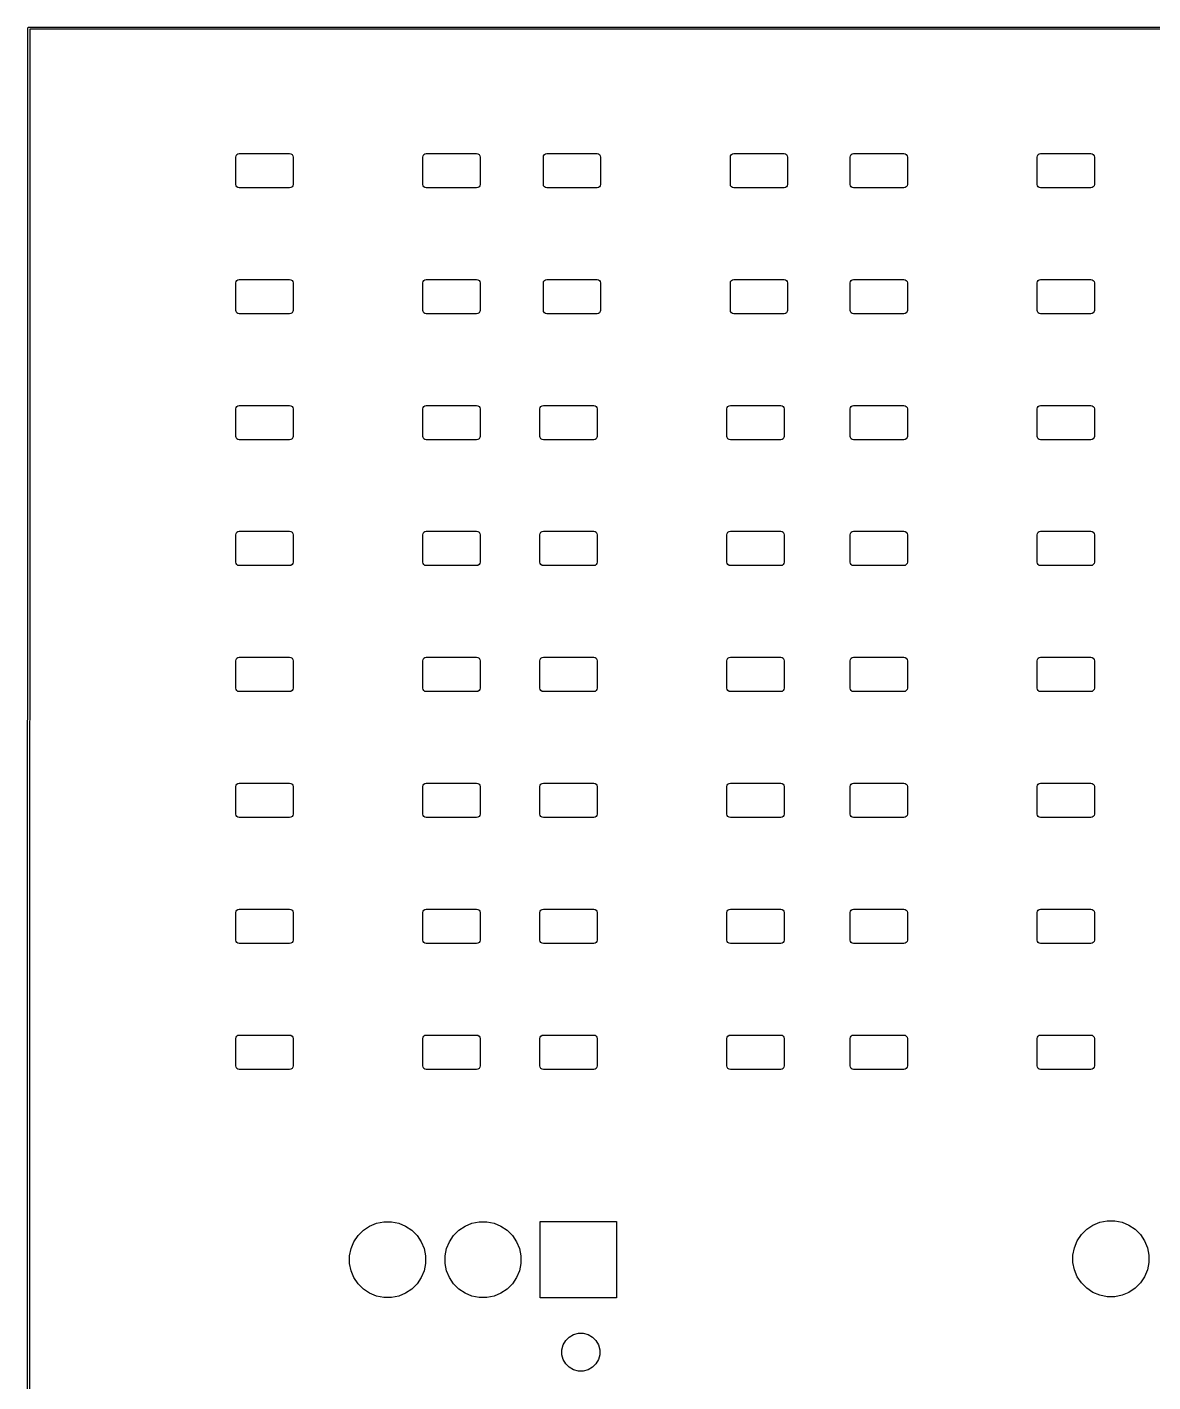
# Model space of a CAD drawing. Header units: millimetres. Extents: x 68 to 175, y -162 to -92.
# Drawn here: x 68.16 to 97.66, y -127.04 to -91.52 of the extents above; entities that cross this region are included whole.
import ezdxf

# ---------------------------------------------------------------- set-up
doc = ezdxf.new("R2010")
doc.units = ezdxf.units.MM
doc.layers.add('Edge.Cuts', color=254, linetype='CONTINUOUS', true_color=0xd0d2cd)

msp = doc.modelspace()

# ---------------------------------------------------------------- linework, layer by layer
at = {"layer": 'Edge.Cuts', "linetype": 'CONTINUOUS'}
for p, q in [((68.1564, -162.463994), (68.1742, -91.543594)), ((68.1742, -91.543594), (68.176103, -91.534037)), ((68.176103, -91.534033), (68.176105, -91.534027)), ((68.176103, -91.534034), (68.176103, -91.534033)), ((68.176103, -91.534037), (68.176103, -91.534034)), ((68.176105, -91.534027), (68.182871, -91.527264)), ((68.182871, -91.527264), (68.189632, -91.520503)), ((68.189632, -91.520503), (68.189638, -91.520501)), ((68.189638, -91.520501), (68.189639, -91.520501)), ((68.189639, -91.520501), (68.189642, -91.520501)), ((68.189642, -91.520501), (68.199199, -91.5186)), ((68.199199, -91.5186), (174.599999, -91.515)), ((68.224193, -91.568599), (68.206406, -162.439)), ((174.575, -91.565), (68.224193, -91.568599)), ((73.65136, -94.85836), (73.680558, -94.838851)), ((73.680558, -94.838851), (73.715, -94.832)), ((73.715, -94.832), (75.035, -94.832)), ((75.035, -94.832), (75.069442, -94.838851)), ((75.069442, -94.838851), (75.09864, -94.85836)), ((78.55136, -94.85836), (78.580558, -94.838851)), ((78.580558, -94.838851), (78.615, -94.832)), ((78.615, -94.832), (79.935, -94.832)), ((79.935, -94.832), (79.969442, -94.838851)), ((79.969442, -94.838851), (79.99864, -94.85836)), ((81.70936, -94.85836), (81.738558, -94.838851)), ((81.738558, -94.838851), (81.773, -94.832)), ((81.773, -94.832), (83.093, -94.832)), ((83.093, -94.832), (83.127442, -94.838851)), ((83.127442, -94.838851), (83.15664, -94.85836)), ((86.60936, -94.85836), (86.638558, -94.838851)), ((86.638558, -94.838851), (86.673, -94.832)), ((86.673, -94.832), (87.993, -94.832)), ((87.993, -94.832), (88.027442, -94.838851)), ((88.027442, -94.838851), (88.05664, -94.85836)), ((89.74736, -94.85836), (89.776558, -94.838851)), ((89.776558, -94.838851), (89.811, -94.832)), ((89.811, -94.832), (91.131, -94.832)), ((91.131, -94.832), (91.165442, -94.838851)), ((91.165442, -94.838851), (91.19464, -94.85836)), ((94.64736, -94.85836), (94.676558, -94.838851)), ((94.676558, -94.838851), (94.711, -94.832)), ((94.711, -94.832), (96.031, -94.832)), ((96.031, -94.832), (96.065442, -94.838851)), ((96.065442, -94.838851), (96.09464, -94.85836)), ((73.625, -94.922), (73.631851, -94.887558)), ((73.625, -95.642), (73.625, -94.922)), ((73.631851, -94.887558), (73.65136, -94.85836)), ((75.09864, -94.85836), (75.118149, -94.887558)), ((75.118149, -94.887558), (75.125, -94.922)), ((75.125, -94.922), (75.125, -95.642)), ((78.525, -94.922), (78.531851, -94.887558)), ((78.525, -95.642), (78.525, -94.922)), ((78.531851, -94.887558), (78.55136, -94.85836)), ((79.99864, -94.85836), (80.018149, -94.887558)), ((80.018149, -94.887558), (80.025, -94.922)), ((80.025, -94.922), (80.025, -95.642)), ((81.683, -94.922), (81.689851, -94.887558)), ((81.683, -95.642), (81.683, -94.922)), ((81.689851, -94.887558), (81.70936, -94.85836)), ((83.15664, -94.85836), (83.176149, -94.887558)), ((83.176149, -94.887558), (83.183, -94.922)), ((83.183, -94.922), (83.183, -95.642)), ((86.583, -94.922), (86.589851, -94.887558)), ((86.583, -95.642), (86.583, -94.922)), ((86.589851, -94.887558), (86.60936, -94.85836)), ((88.05664, -94.85836), (88.076149, -94.887558)), ((88.076149, -94.887558), (88.083, -94.922)), ((88.083, -94.922), (88.083, -95.642)), ((89.721, -94.922), (89.727851, -94.887558)), ((89.721, -95.642), (89.721, -94.922)), ((89.727851, -94.887558), (89.74736, -94.85836)), ((91.19464, -94.85836), (91.214149, -94.887558)), ((91.214149, -94.887558), (91.221, -94.922)), ((91.221, -94.922), (91.221, -95.642)), ((94.621, -94.922), (94.627851, -94.887558)), ((94.621, -95.642), (94.621, -94.922)), ((94.627851, -94.887558), (94.64736, -94.85836)), ((96.09464, -94.85836), (96.114149, -94.887558)), ((96.114149, -94.887558), (96.121, -94.922)), ((96.121, -94.922), (96.121, -95.642)), ((73.631851, -95.676442), (73.625, -95.642)), ((73.65136, -95.70564), (73.631851, -95.676442)), ((73.680558, -95.725149), (73.65136, -95.70564)), ((73.715, -95.732), (73.680558, -95.725149)), ((75.035, -95.732), (73.715, -95.732)), ((75.069442, -95.725149), (75.035, -95.732)), ((75.09864, -95.70564), (75.069442, -95.725149)), ((75.118149, -95.676442), (75.09864, -95.70564)), ((75.125, -95.642), (75.118149, -95.676442)), ((78.531851, -95.676442), (78.525, -95.642)), ((78.55136, -95.70564), (78.531851, -95.676442)), ((78.580558, -95.725149), (78.55136, -95.70564)), ((78.615, -95.732), (78.580558, -95.725149)), ((79.935, -95.732), (78.615, -95.732)), ((79.969442, -95.725149), (79.935, -95.732)), ((79.99864, -95.70564), (79.969442, -95.725149)), ((80.018149, -95.676442), (79.99864, -95.70564)), ((80.025, -95.642), (80.018149, -95.676442)), ((81.689851, -95.676442), (81.683, -95.642)), ((81.70936, -95.70564), (81.689851, -95.676442)), ((81.738558, -95.725149), (81.70936, -95.70564)), ((81.773, -95.732), (81.738558, -95.725149)), ((83.093, -95.732), (81.773, -95.732)), ((83.127442, -95.725149), (83.093, -95.732)), ((83.15664, -95.70564), (83.127442, -95.725149)), ((83.176149, -95.676442), (83.15664, -95.70564)), ((83.183, -95.642), (83.176149, -95.676442)), ((86.589851, -95.676442), (86.583, -95.642)), ((86.60936, -95.70564), (86.589851, -95.676442)), ((86.638558, -95.725149), (86.60936, -95.70564)), ((86.673, -95.732), (86.638558, -95.725149)), ((87.993, -95.732), (86.673, -95.732)), ((88.027442, -95.725149), (87.993, -95.732)), ((88.05664, -95.70564), (88.027442, -95.725149)), ((88.076149, -95.676442), (88.05664, -95.70564)), ((88.083, -95.642), (88.076149, -95.676442)), ((89.727851, -95.676442), (89.721, -95.642)), ((89.74736, -95.70564), (89.727851, -95.676442)), ((89.776558, -95.725149), (89.74736, -95.70564)), ((89.811, -95.732), (89.776558, -95.725149)), ((91.131, -95.732), (89.811, -95.732)), ((91.165442, -95.725149), (91.131, -95.732)), ((91.19464, -95.70564), (91.165442, -95.725149)), ((91.214149, -95.676442), (91.19464, -95.70564)), ((91.221, -95.642), (91.214149, -95.676442)), ((94.627851, -95.676442), (94.621, -95.642)), ((94.64736, -95.70564), (94.627851, -95.676442)), ((94.676558, -95.725149), (94.64736, -95.70564)), ((94.711, -95.732), (94.676558, -95.725149)), ((96.031, -95.732), (94.711, -95.732)), ((96.065442, -95.725149), (96.031, -95.732)), ((96.09464, -95.70564), (96.065442, -95.725149)), ((96.114149, -95.676442), (96.09464, -95.70564)), ((96.121, -95.642), (96.114149, -95.676442)), ((73.625, -98.222), (73.631851, -98.187558)), ((73.625, -98.942), (73.625, -98.222)), ((73.631851, -98.187558), (73.65136, -98.15836)), ((73.65136, -98.15836), (73.680558, -98.138851)), ((73.680558, -98.138851), (73.715, -98.132)), ((73.715, -98.132), (75.035, -98.132)), ((75.035, -98.132), (75.069442, -98.138851)), ((75.069442, -98.138851), (75.09864, -98.15836)), ((75.09864, -98.15836), (75.118149, -98.187558)), ((75.118149, -98.187558), (75.125, -98.222)), ((75.125, -98.222), (75.125, -98.942)), ((78.525, -98.222), (78.531851, -98.187558)), ((78.525, -98.942), (78.525, -98.222)), ((78.531851, -98.187558), (78.55136, -98.15836)), ((78.55136, -98.15836), (78.580558, -98.138851)), ((78.580558, -98.138851), (78.615, -98.132)), ((78.615, -98.132), (79.935, -98.132)), ((79.935, -98.132), (79.969442, -98.138851)), ((79.969442, -98.138851), (79.99864, -98.15836)), ((79.99864, -98.15836), (80.018149, -98.187558)), ((80.018149, -98.187558), (80.025, -98.222)), ((80.025, -98.222), (80.025, -98.942)), ((81.683, -98.222), (81.689851, -98.187558)), ((81.683, -98.942), (81.683, -98.222)), ((81.689851, -98.187558), (81.70936, -98.15836)), ((81.70936, -98.15836), (81.738558, -98.138851)), ((81.738558, -98.138851), (81.773, -98.132)), ((81.773, -98.132), (83.093, -98.132)), ((83.093, -98.132), (83.127442, -98.138851)), ((83.127442, -98.138851), (83.15664, -98.15836)), ((83.15664, -98.15836), (83.176149, -98.187558)), ((83.176149, -98.187558), (83.183, -98.222)), ((83.183, -98.222), (83.183, -98.942)), ((86.583, -98.222), (86.589851, -98.187558)), ((86.583, -98.942), (86.583, -98.222)), ((86.589851, -98.187558), (86.60936, -98.15836)), ((86.60936, -98.15836), (86.638558, -98.138851)), ((86.638558, -98.138851), (86.673, -98.132)), ((86.673, -98.132), (87.993, -98.132)), ((87.993, -98.132), (88.027442, -98.138851)), ((88.027442, -98.138851), (88.05664, -98.15836)), ((88.05664, -98.15836), (88.076149, -98.187558)), ((88.076149, -98.187558), (88.083, -98.222)), ((88.083, -98.222), (88.083, -98.942)), ((89.721, -98.222), (89.727851, -98.187558)), ((89.721, -98.942), (89.721, -98.222)), ((89.727851, -98.187558), (89.74736, -98.15836)), ((89.74736, -98.15836), (89.776558, -98.138851)), ((89.776558, -98.138851), (89.811, -98.132)), ((89.811, -98.132), (91.131, -98.132)), ((91.131, -98.132), (91.165442, -98.138851)), ((91.165442, -98.138851), (91.19464, -98.15836)), ((91.19464, -98.15836), (91.214149, -98.187558)), ((91.214149, -98.187558), (91.221, -98.222)), ((91.221, -98.222), (91.221, -98.942)), ((94.621, -98.222), (94.627851, -98.187558)), ((94.621, -98.942), (94.621, -98.222)), ((94.627851, -98.187558), (94.64736, -98.15836)), ((94.64736, -98.15836), (94.676558, -98.138851)), ((94.676558, -98.138851), (94.711, -98.132)), ((94.711, -98.132), (96.031, -98.132)), ((96.031, -98.132), (96.065442, -98.138851)), ((96.065442, -98.138851), (96.09464, -98.15836)), ((96.09464, -98.15836), (96.114149, -98.187558)), ((96.114149, -98.187558), (96.121, -98.222)), ((96.121, -98.222), (96.121, -98.942)), ((73.631851, -98.976442), (73.625, -98.942)), ((73.65136, -99.00564), (73.631851, -98.976442)), ((73.680558, -99.025149), (73.65136, -99.00564)), ((73.715, -99.032), (73.680558, -99.025149)), ((75.035, -99.032), (73.715, -99.032)), ((75.069442, -99.025149), (75.035, -99.032)), ((75.09864, -99.00564), (75.069442, -99.025149)), ((75.118149, -98.976442), (75.09864, -99.00564)), ((75.125, -98.942), (75.118149, -98.976442)), ((78.531851, -98.976442), (78.525, -98.942)), ((78.55136, -99.00564), (78.531851, -98.976442)), ((78.580558, -99.025149), (78.55136, -99.00564)), ((78.615, -99.032), (78.580558, -99.025149)), ((79.935, -99.032), (78.615, -99.032)), ((79.969442, -99.025149), (79.935, -99.032)), ((79.99864, -99.00564), (79.969442, -99.025149)), ((80.018149, -98.976442), (79.99864, -99.00564)), ((80.025, -98.942), (80.018149, -98.976442)), ((81.689851, -98.976442), (81.683, -98.942)), ((81.70936, -99.00564), (81.689851, -98.976442)), ((81.738558, -99.025149), (81.70936, -99.00564)), ((81.773, -99.032), (81.738558, -99.025149)), ((83.093, -99.032), (81.773, -99.032)), ((83.127442, -99.025149), (83.093, -99.032)), ((83.15664, -99.00564), (83.127442, -99.025149)), ((83.176149, -98.976442), (83.15664, -99.00564)), ((83.183, -98.942), (83.176149, -98.976442)), ((86.589851, -98.976442), (86.583, -98.942)), ((86.60936, -99.00564), (86.589851, -98.976442)), ((86.638558, -99.025149), (86.60936, -99.00564)), ((86.673, -99.032), (86.638558, -99.025149)), ((87.993, -99.032), (86.673, -99.032)), ((88.027442, -99.025149), (87.993, -99.032)), ((88.05664, -99.00564), (88.027442, -99.025149)), ((88.076149, -98.976442), (88.05664, -99.00564)), ((88.083, -98.942), (88.076149, -98.976442)), ((89.727851, -98.976442), (89.721, -98.942)), ((89.74736, -99.00564), (89.727851, -98.976442)), ((89.776558, -99.025149), (89.74736, -99.00564)), ((89.811, -99.032), (89.776558, -99.025149)), ((91.131, -99.032), (89.811, -99.032)), ((91.165442, -99.025149), (91.131, -99.032)), ((91.19464, -99.00564), (91.165442, -99.025149)), ((91.214149, -98.976442), (91.19464, -99.00564)), ((91.221, -98.942), (91.214149, -98.976442)), ((94.627851, -98.976442), (94.621, -98.942)), ((94.64736, -99.00564), (94.627851, -98.976442)), ((94.676558, -99.025149), (94.64736, -99.00564)), ((94.711, -99.032), (94.676558, -99.025149)), ((96.031, -99.032), (94.711, -99.032)), ((96.065442, -99.025149), (96.031, -99.032)), ((96.09464, -99.00564), (96.065442, -99.025149)), ((96.114149, -98.976442), (96.09464, -99.00564)), ((96.121, -98.942), (96.114149, -98.976442)), ((73.625, -101.526), (73.631851, -101.491558)), ((73.625, -102.246), (73.625, -101.526)), ((73.631851, -101.491558), (73.65136, -101.46236)), ((73.65136, -101.46236), (73.680558, -101.442851)), ((73.680558, -101.442851), (73.715, -101.436)), ((73.715, -101.436), (75.035, -101.436)), ((75.035, -101.436), (75.069442, -101.442851)), ((75.069442, -101.442851), (75.09864, -101.46236)), ((75.09864, -101.46236), (75.118149, -101.491558)), ((75.118149, -101.491558), (75.125, -101.526)), ((75.125, -101.526), (75.125, -102.246)), ((78.525, -101.526), (78.531851, -101.491558)), ((78.525, -102.246), (78.525, -101.526)), ((78.531851, -101.491558), (78.55136, -101.46236)), ((78.55136, -101.46236), (78.580558, -101.442851)), ((78.580558, -101.442851), (78.615, -101.436)), ((78.615, -101.436), (79.935, -101.436)), ((79.935, -101.436), (79.969442, -101.442851)), ((79.969442, -101.442851), (79.99864, -101.46236)), ((79.99864, -101.46236), (80.018149, -101.491558)), ((80.018149, -101.491558), (80.025, -101.526)), ((80.025, -101.526), (80.025, -102.246)), ((81.593, -101.526), (81.599851, -101.491558)), ((81.593, -102.246), (81.593, -101.526)), ((81.599851, -101.491558), (81.61936, -101.46236)), ((81.61936, -101.46236), (81.648558, -101.442851)), ((81.648558, -101.442851), (81.683, -101.436)), ((81.683, -101.436), (83.003, -101.436)), ((83.003, -101.436), (83.037442, -101.442851)), ((83.037442, -101.442851), (83.06664, -101.46236)), ((83.06664, -101.46236), (83.086149, -101.491558)), ((83.086149, -101.491558), (83.093, -101.526)), ((83.093, -101.526), (83.093, -102.246)), ((86.493, -101.526), (86.499851, -101.491558)), ((86.493, -102.246), (86.493, -101.526)), ((86.499851, -101.491558), (86.51936, -101.46236)), ((86.51936, -101.46236), (86.548558, -101.442851)), ((86.548558, -101.442851), (86.583, -101.436)), ((86.583, -101.436), (87.903, -101.436)), ((87.903, -101.436), (87.937442, -101.442851)), ((87.937442, -101.442851), (87.96664, -101.46236)), ((87.96664, -101.46236), (87.986149, -101.491558)), ((87.986149, -101.491558), (87.993, -101.526)), ((87.993, -101.526), (87.993, -102.246)), ((89.721, -101.526), (89.727851, -101.491558)), ((89.721, -102.246), (89.721, -101.526)), ((89.727851, -101.491558), (89.74736, -101.46236)), ((89.74736, -101.46236), (89.776558, -101.442851)), ((89.776558, -101.442851), (89.811, -101.436)), ((89.811, -101.436), (91.131, -101.436)), ((91.131, -101.436), (91.165442, -101.442851)), ((91.165442, -101.442851), (91.19464, -101.46236)), ((91.19464, -101.46236), (91.214149, -101.491558)), ((91.214149, -101.491558), (91.221, -101.526)), ((91.221, -101.526), (91.221, -102.246)), ((94.621, -101.526), (94.627851, -101.491558)), ((94.621, -102.246), (94.621, -101.526)), ((94.627851, -101.491558), (94.64736, -101.46236)), ((94.64736, -101.46236), (94.676558, -101.442851)), ((94.676558, -101.442851), (94.711, -101.436)), ((94.711, -101.436), (96.031, -101.436)), ((96.031, -101.436), (96.065442, -101.442851)), ((96.065442, -101.442851), (96.09464, -101.46236)), ((96.09464, -101.46236), (96.114149, -101.491558)), ((96.114149, -101.491558), (96.121, -101.526)), ((96.121, -101.526), (96.121, -102.246)), ((73.631851, -102.280442), (73.625, -102.246)), ((73.65136, -102.30964), (73.631851, -102.280442)), ((73.680558, -102.329149), (73.65136, -102.30964)), ((75.09864, -102.30964), (75.069442, -102.329149)), ((75.118149, -102.280442), (75.09864, -102.30964)), ((75.125, -102.246), (75.118149, -102.280442)), ((78.531851, -102.280442), (78.525, -102.246)), ((78.55136, -102.30964), (78.531851, -102.280442)), ((78.580558, -102.329149), (78.55136, -102.30964)), ((79.99864, -102.30964), (79.969442, -102.329149)), ((80.018149, -102.280442), (79.99864, -102.30964)), ((80.025, -102.246), (80.018149, -102.280442)), ((81.599851, -102.280442), (81.593, -102.246)), ((81.61936, -102.30964), (81.599851, -102.280442)), ((81.648558, -102.329149), (81.61936, -102.30964)), ((83.06664, -102.30964), (83.037442, -102.329149)), ((83.086149, -102.280442), (83.06664, -102.30964)), ((83.093, -102.246), (83.086149, -102.280442)), ((86.499851, -102.280442), (86.493, -102.246)), ((86.51936, -102.30964), (86.499851, -102.280442)), ((86.548558, -102.329149), (86.51936, -102.30964)), ((87.96664, -102.30964), (87.937442, -102.329149)), ((87.986149, -102.280442), (87.96664, -102.30964)), ((87.993, -102.246), (87.986149, -102.280442)), ((89.727851, -102.280442), (89.721, -102.246)), ((89.74736, -102.30964), (89.727851, -102.280442)), ((89.776558, -102.329149), (89.74736, -102.30964)), ((91.19464, -102.30964), (91.165442, -102.329149)), ((91.214149, -102.280442), (91.19464, -102.30964)), ((91.221, -102.246), (91.214149, -102.280442)), ((94.627851, -102.280442), (94.621, -102.246)), ((94.64736, -102.30964), (94.627851, -102.280442)), ((94.676558, -102.329149), (94.64736, -102.30964)), ((96.09464, -102.30964), (96.065442, -102.329149)), ((96.114149, -102.280442), (96.09464, -102.30964)), ((96.121, -102.246), (96.114149, -102.280442)), ((73.715, -102.336), (73.680558, -102.329149)), ((75.035, -102.336), (73.715, -102.336)), ((75.069442, -102.329149), (75.035, -102.336)), ((78.615, -102.336), (78.580558, -102.329149)), ((79.935, -102.336), (78.615, -102.336)), ((79.969442, -102.329149), (79.935, -102.336)), ((81.683, -102.336), (81.648558, -102.329149)), ((83.003, -102.336), (81.683, -102.336)), ((83.037442, -102.329149), (83.003, -102.336)), ((86.583, -102.336), (86.548558, -102.329149)), ((87.903, -102.336), (86.583, -102.336)), ((87.937442, -102.329149), (87.903, -102.336)), ((89.811, -102.336), (89.776558, -102.329149)), ((91.131, -102.336), (89.811, -102.336)), ((91.165442, -102.329149), (91.131, -102.336)), ((94.711, -102.336), (94.676558, -102.329149)), ((96.031, -102.336), (94.711, -102.336)), ((96.065442, -102.329149), (96.031, -102.336)), ((73.625, -104.826), (73.631851, -104.791558)), ((73.631851, -104.791558), (73.65136, -104.76236)), ((73.65136, -104.76236), (73.680558, -104.742851)), ((73.680558, -104.742851), (73.715, -104.736)), ((73.715, -104.736), (75.035, -104.736)), ((75.035, -104.736), (75.069442, -104.742851)), ((75.069442, -104.742851), (75.09864, -104.76236)), ((75.09864, -104.76236), (75.118149, -104.791558)), ((75.118149, -104.791558), (75.125, -104.826)), ((78.525, -104.826), (78.531851, -104.791558)), ((78.531851, -104.791558), (78.55136, -104.76236)), ((78.55136, -104.76236), (78.580558, -104.742851)), ((78.580558, -104.742851), (78.615, -104.736)), ((78.615, -104.736), (79.935, -104.736)), ((79.935, -104.736), (79.969442, -104.742851)), ((79.969442, -104.742851), (79.99864, -104.76236)), ((79.99864, -104.76236), (80.018149, -104.791558)), ((80.018149, -104.791558), (80.025, -104.826)), ((81.593, -104.826), (81.599851, -104.791558)), ((81.599851, -104.791558), (81.61936, -104.76236)), ((81.61936, -104.76236), (81.648558, -104.742851)), ((81.648558, -104.742851), (81.683, -104.736)), ((81.683, -104.736), (83.003, -104.736)), ((83.003, -104.736), (83.037442, -104.742851)), ((83.037442, -104.742851), (83.06664, -104.76236)), ((83.06664, -104.76236), (83.086149, -104.791558)), ((83.086149, -104.791558), (83.093, -104.826)), ((86.493, -104.826), (86.499851, -104.791558)), ((86.499851, -104.791558), (86.51936, -104.76236)), ((86.51936, -104.76236), (86.548558, -104.742851)), ((86.548558, -104.742851), (86.583, -104.736)), ((86.583, -104.736), (87.903, -104.736)), ((87.903, -104.736), (87.937442, -104.742851)), ((87.937442, -104.742851), (87.96664, -104.76236)), ((87.96664, -104.76236), (87.986149, -104.791558)), ((87.986149, -104.791558), (87.993, -104.826)), ((89.721, -104.826), (89.727851, -104.791558)), ((89.727851, -104.791558), (89.74736, -104.76236)), ((89.74736, -104.76236), (89.776558, -104.742851)), ((89.776558, -104.742851), (89.811, -104.736)), ((89.811, -104.736), (91.131, -104.736)), ((91.131, -104.736), (91.165442, -104.742851)), ((91.165442, -104.742851), (91.19464, -104.76236)), ((91.19464, -104.76236), (91.214149, -104.791558)), ((91.214149, -104.791558), (91.221, -104.826)), ((94.621, -104.826), (94.627851, -104.791558)), ((94.627851, -104.791558), (94.64736, -104.76236)), ((94.64736, -104.76236), (94.676558, -104.742851)), ((94.676558, -104.742851), (94.711, -104.736)), ((94.711, -104.736), (96.031, -104.736)), ((96.031, -104.736), (96.065442, -104.742851)), ((96.065442, -104.742851), (96.09464, -104.76236)), ((96.09464, -104.76236), (96.114149, -104.791558)), ((96.114149, -104.791558), (96.121, -104.826)), ((73.625, -105.546), (73.625, -104.826)), ((75.125, -104.826), (75.125, -105.546)), ((78.525, -105.546), (78.525, -104.826)), ((80.025, -104.826), (80.025, -105.546)), ((81.593, -105.546), (81.593, -104.826)), ((83.093, -104.826), (83.093, -105.546)), ((86.493, -105.546), (86.493, -104.826)), ((87.993, -104.826), (87.993, -105.546)), ((89.721, -105.546), (89.721, -104.826)), ((91.221, -104.826), (91.221, -105.546)), ((94.621, -105.546), (94.621, -104.826)), ((96.121, -104.826), (96.121, -105.546)), ((73.631851, -105.580442), (73.625, -105.546)), ((73.65136, -105.60964), (73.631851, -105.580442)), ((73.680558, -105.629149), (73.65136, -105.60964)), ((73.715, -105.636), (73.680558, -105.629149)), ((75.035, -105.636), (73.715, -105.636)), ((75.069442, -105.629149), (75.035, -105.636)), ((75.09864, -105.60964), (75.069442, -105.629149)), ((75.118149, -105.580442), (75.09864, -105.60964)), ((75.125, -105.546), (75.118149, -105.580442)), ((78.531851, -105.580442), (78.525, -105.546)), ((78.55136, -105.60964), (78.531851, -105.580442)), ((78.580558, -105.629149), (78.55136, -105.60964)), ((78.615, -105.636), (78.580558, -105.629149)), ((79.935, -105.636), (78.615, -105.636)), ((79.969442, -105.629149), (79.935, -105.636)), ((79.99864, -105.60964), (79.969442, -105.629149)), ((80.018149, -105.580442), (79.99864, -105.60964)), ((80.025, -105.546), (80.018149, -105.580442)), ((81.599851, -105.580442), (81.593, -105.546)), ((81.61936, -105.60964), (81.599851, -105.580442)), ((81.648558, -105.629149), (81.61936, -105.60964)), ((81.683, -105.636), (81.648558, -105.629149)), ((83.003, -105.636), (81.683, -105.636)), ((83.037442, -105.629149), (83.003, -105.636)), ((83.06664, -105.60964), (83.037442, -105.629149)), ((83.086149, -105.580442), (83.06664, -105.60964)), ((83.093, -105.546), (83.086149, -105.580442)), ((86.499851, -105.580442), (86.493, -105.546)), ((86.51936, -105.60964), (86.499851, -105.580442)), ((86.548558, -105.629149), (86.51936, -105.60964)), ((86.583, -105.636), (86.548558, -105.629149)), ((87.903, -105.636), (86.583, -105.636)), ((87.937442, -105.629149), (87.903, -105.636)), ((87.96664, -105.60964), (87.937442, -105.629149)), ((87.986149, -105.580442), (87.96664, -105.60964)), ((87.993, -105.546), (87.986149, -105.580442)), ((89.727851, -105.580442), (89.721, -105.546)), ((89.74736, -105.60964), (89.727851, -105.580442)), ((89.776558, -105.629149), (89.74736, -105.60964)), ((89.811, -105.636), (89.776558, -105.629149)), ((91.131, -105.636), (89.811, -105.636)), ((91.165442, -105.629149), (91.131, -105.636)), ((91.19464, -105.60964), (91.165442, -105.629149)), ((91.214149, -105.580442), (91.19464, -105.60964)), ((91.221, -105.546), (91.214149, -105.580442)), ((94.627851, -105.580442), (94.621, -105.546)), ((94.64736, -105.60964), (94.627851, -105.580442)), ((94.676558, -105.629149), (94.64736, -105.60964)), ((94.711, -105.636), (94.676558, -105.629149)), ((96.031, -105.636), (94.711, -105.636)), ((96.065442, -105.629149), (96.031, -105.636)), ((96.09464, -105.60964), (96.065442, -105.629149)), ((96.114149, -105.580442), (96.09464, -105.60964)), ((96.121, -105.546), (96.114149, -105.580442)), ((73.625, -108.13), (73.631851, -108.095558)), ((73.625, -108.85), (73.625, -108.13)), ((73.631851, -108.095558), (73.65136, -108.06636)), ((73.65136, -108.06636), (73.680558, -108.046851)), ((73.680558, -108.046851), (73.715, -108.04)), ((73.715, -108.04), (75.035, -108.04)), ((75.035, -108.04), (75.069442, -108.046851)), ((75.069442, -108.046851), (75.09864, -108.06636)), ((75.09864, -108.06636), (75.118149, -108.095558)), ((75.118149, -108.095558), (75.125, -108.13)), ((75.125, -108.13), (75.125, -108.85)), ((78.525, -108.13), (78.531851, -108.095558)), ((78.525, -108.85), (78.525, -108.13)), ((78.531851, -108.095558), (78.55136, -108.06636)), ((78.55136, -108.06636), (78.580558, -108.046851)), ((78.580558, -108.046851), (78.615, -108.04)), ((78.615, -108.04), (79.935, -108.04)), ((79.935, -108.04), (79.969442, -108.046851)), ((79.969442, -108.046851), (79.99864, -108.06636)), ((79.99864, -108.06636), (80.018149, -108.095558)), ((80.018149, -108.095558), (80.025, -108.13)), ((80.025, -108.13), (80.025, -108.85)), ((81.593, -108.13), (81.599851, -108.095558)), ((81.593, -108.85), (81.593, -108.13)), ((81.599851, -108.095558), (81.61936, -108.06636)), ((81.61936, -108.06636), (81.648558, -108.046851)), ((81.648558, -108.046851), (81.683, -108.04)), ((81.683, -108.04), (83.003, -108.04)), ((83.003, -108.04), (83.037442, -108.046851)), ((83.037442, -108.046851), (83.06664, -108.06636)), ((83.06664, -108.06636), (83.086149, -108.095558)), ((83.086149, -108.095558), (83.093, -108.13)), ((83.093, -108.13), (83.093, -108.85)), ((86.493, -108.13), (86.499851, -108.095558)), ((86.493, -108.85), (86.493, -108.13)), ((86.499851, -108.095558), (86.51936, -108.06636)), ((86.51936, -108.06636), (86.548558, -108.046851)), ((86.548558, -108.046851), (86.583, -108.04)), ((86.583, -108.04), (87.903, -108.04)), ((87.903, -108.04), (87.937442, -108.046851)), ((87.937442, -108.046851), (87.96664, -108.06636)), ((87.96664, -108.06636), (87.986149, -108.095558)), ((87.986149, -108.095558), (87.993, -108.13)), ((87.993, -108.13), (87.993, -108.85)), ((89.721, -108.13), (89.727851, -108.095558)), ((89.721, -108.85), (89.721, -108.13)), ((89.727851, -108.095558), (89.74736, -108.06636)), ((89.74736, -108.06636), (89.776558, -108.046851)), ((89.776558, -108.046851), (89.811, -108.04)), ((89.811, -108.04), (91.131, -108.04)), ((91.131, -108.04), (91.165442, -108.046851)), ((91.165442, -108.046851), (91.19464, -108.06636)), ((91.19464, -108.06636), (91.214149, -108.095558)), ((91.214149, -108.095558), (91.221, -108.13)), ((91.221, -108.13), (91.221, -108.85)), ((94.621, -108.13), (94.627851, -108.095558)), ((94.621, -108.85), (94.621, -108.13)), ((94.627851, -108.095558), (94.64736, -108.06636)), ((94.64736, -108.06636), (94.676558, -108.046851)), ((94.676558, -108.046851), (94.711, -108.04)), ((94.711, -108.04), (96.031, -108.04)), ((96.031, -108.04), (96.065442, -108.046851)), ((96.065442, -108.046851), (96.09464, -108.06636)), ((96.09464, -108.06636), (96.114149, -108.095558)), ((96.114149, -108.095558), (96.121, -108.13)), ((96.121, -108.13), (96.121, -108.85)), ((73.631851, -108.884442), (73.625, -108.85)), ((73.65136, -108.91364), (73.631851, -108.884442)), ((73.680558, -108.933149), (73.65136, -108.91364)), ((73.715, -108.94), (73.680558, -108.933149)), ((75.035, -108.94), (73.715, -108.94)), ((75.069442, -108.933149), (75.035, -108.94)), ((75.09864, -108.91364), (75.069442, -108.933149)), ((75.118149, -108.884442), (75.09864, -108.91364)), ((75.125, -108.85), (75.118149, -108.884442)), ((78.531851, -108.884442), (78.525, -108.85)), ((78.55136, -108.91364), (78.531851, -108.884442)), ((78.580558, -108.933149), (78.55136, -108.91364)), ((78.615, -108.94), (78.580558, -108.933149)), ((79.935, -108.94), (78.615, -108.94)), ((79.969442, -108.933149), (79.935, -108.94)), ((79.99864, -108.91364), (79.969442, -108.933149)), ((80.018149, -108.884442), (79.99864, -108.91364)), ((80.025, -108.85), (80.018149, -108.884442)), ((81.599851, -108.884442), (81.593, -108.85)), ((81.61936, -108.91364), (81.599851, -108.884442)), ((81.648558, -108.933149), (81.61936, -108.91364)), ((81.683, -108.94), (81.648558, -108.933149)), ((83.003, -108.94), (81.683, -108.94)), ((83.037442, -108.933149), (83.003, -108.94)), ((83.06664, -108.91364), (83.037442, -108.933149)), ((83.086149, -108.884442), (83.06664, -108.91364)), ((83.093, -108.85), (83.086149, -108.884442)), ((86.499851, -108.884442), (86.493, -108.85)), ((86.51936, -108.91364), (86.499851, -108.884442)), ((86.548558, -108.933149), (86.51936, -108.91364)), ((86.583, -108.94), (86.548558, -108.933149)), ((87.903, -108.94), (86.583, -108.94)), ((87.937442, -108.933149), (87.903, -108.94)), ((87.96664, -108.91364), (87.937442, -108.933149)), ((87.986149, -108.884442), (87.96664, -108.91364)), ((87.993, -108.85), (87.986149, -108.884442)), ((89.727851, -108.884442), (89.721, -108.85)), ((89.74736, -108.91364), (89.727851, -108.884442)), ((89.776558, -108.933149), (89.74736, -108.91364)), ((89.811, -108.94), (89.776558, -108.933149)), ((91.131, -108.94), (89.811, -108.94)), ((91.165442, -108.933149), (91.131, -108.94)), ((91.19464, -108.91364), (91.165442, -108.933149)), ((91.214149, -108.884442), (91.19464, -108.91364)), ((91.221, -108.85), (91.214149, -108.884442)), ((94.627851, -108.884442), (94.621, -108.85)), ((94.64736, -108.91364), (94.627851, -108.884442)), ((94.676558, -108.933149), (94.64736, -108.91364)), ((94.711, -108.94), (94.676558, -108.933149)), ((96.031, -108.94), (94.711, -108.94)), ((96.065442, -108.933149), (96.031, -108.94)), ((96.09464, -108.91364), (96.065442, -108.933149)), ((96.114149, -108.884442), (96.09464, -108.91364)), ((96.121, -108.85), (96.114149, -108.884442)), ((73.625, -111.43), (73.631851, -111.395558)), ((73.625, -112.15), (73.625, -111.43)), ((73.631851, -111.395558), (73.65136, -111.36636)), ((73.65136, -111.36636), (73.680558, -111.346851)), ((73.680558, -111.346851), (73.715, -111.34)), ((73.715, -111.34), (75.035, -111.34)), ((75.035, -111.34), (75.069442, -111.346851)), ((75.069442, -111.346851), (75.09864, -111.36636)), ((75.09864, -111.36636), (75.118149, -111.395558)), ((75.118149, -111.395558), (75.125, -111.43)), ((75.125, -111.43), (75.125, -112.15)), ((78.525, -111.43), (78.531851, -111.395558)), ((78.525, -112.15), (78.525, -111.43)), ((78.531851, -111.395558), (78.55136, -111.36636)), ((78.55136, -111.36636), (78.580558, -111.346851)), ((78.580558, -111.346851), (78.615, -111.34)), ((78.615, -111.34), (79.935, -111.34)), ((79.935, -111.34), (79.969442, -111.346851)), ((79.969442, -111.346851), (79.99864, -111.36636)), ((79.99864, -111.36636), (80.018149, -111.395558)), ((80.018149, -111.395558), (80.025, -111.43)), ((80.025, -111.43), (80.025, -112.15)), ((81.593, -111.43), (81.599851, -111.395558)), ((81.593, -112.15), (81.593, -111.43)), ((81.599851, -111.395558), (81.61936, -111.36636)), ((81.61936, -111.36636), (81.648558, -111.346851)), ((81.648558, -111.346851), (81.683, -111.34)), ((81.683, -111.34), (83.003, -111.34)), ((83.003, -111.34), (83.037442, -111.346851)), ((83.037442, -111.346851), (83.06664, -111.36636)), ((83.06664, -111.36636), (83.086149, -111.395558)), ((83.086149, -111.395558), (83.093, -111.43)), ((83.093, -111.43), (83.093, -112.15)), ((86.493, -111.43), (86.499851, -111.395558)), ((86.493, -112.15), (86.493, -111.43)), ((86.499851, -111.395558), (86.51936, -111.36636)), ((86.51936, -111.36636), (86.548558, -111.346851)), ((86.548558, -111.346851), (86.583, -111.34)), ((86.583, -111.34), (87.903, -111.34)), ((87.903, -111.34), (87.937442, -111.346851)), ((87.937442, -111.346851), (87.96664, -111.36636)), ((87.96664, -111.36636), (87.986149, -111.395558)), ((87.986149, -111.395558), (87.993, -111.43)), ((87.993, -111.43), (87.993, -112.15)), ((89.721, -111.43), (89.727851, -111.395558)), ((89.721, -112.15), (89.721, -111.43)), ((89.727851, -111.395558), (89.74736, -111.36636)), ((89.74736, -111.36636), (89.776558, -111.346851)), ((89.776558, -111.346851), (89.811, -111.34)), ((89.811, -111.34), (91.131, -111.34)), ((91.131, -111.34), (91.165442, -111.346851)), ((91.165442, -111.346851), (91.19464, -111.36636)), ((91.19464, -111.36636), (91.214149, -111.395558)), ((91.214149, -111.395558), (91.221, -111.43)), ((91.221, -111.43), (91.221, -112.15)), ((94.621, -111.43), (94.627851, -111.395558)), ((94.621, -112.15), (94.621, -111.43)), ((94.627851, -111.395558), (94.64736, -111.36636)), ((94.64736, -111.36636), (94.676558, -111.346851)), ((94.676558, -111.346851), (94.711, -111.34)), ((94.711, -111.34), (96.031, -111.34)), ((96.031, -111.34), (96.065442, -111.346851)), ((96.065442, -111.346851), (96.09464, -111.36636)), ((96.09464, -111.36636), (96.114149, -111.395558)), ((96.114149, -111.395558), (96.121, -111.43)), ((96.121, -111.43), (96.121, -112.15)), ((73.631851, -112.184442), (73.625, -112.15)), ((73.65136, -112.21364), (73.631851, -112.184442)), ((73.680558, -112.233149), (73.65136, -112.21364)), ((73.715, -112.24), (73.680558, -112.233149)), ((75.035, -112.24), (73.715, -112.24)), ((75.069442, -112.233149), (75.035, -112.24)), ((75.09864, -112.21364), (75.069442, -112.233149)), ((75.118149, -112.184442), (75.09864, -112.21364)), ((75.125, -112.15), (75.118149, -112.184442)), ((78.531851, -112.184442), (78.525, -112.15)), ((78.55136, -112.21364), (78.531851, -112.184442)), ((78.580558, -112.233149), (78.55136, -112.21364)), ((78.615, -112.24), (78.580558, -112.233149)), ((79.935, -112.24), (78.615, -112.24)), ((79.969442, -112.233149), (79.935, -112.24)), ((79.99864, -112.21364), (79.969442, -112.233149)), ((80.018149, -112.184442), (79.99864, -112.21364)), ((80.025, -112.15), (80.018149, -112.184442)), ((81.599851, -112.184442), (81.593, -112.15)), ((81.61936, -112.21364), (81.599851, -112.184442)), ((81.648558, -112.233149), (81.61936, -112.21364)), ((81.683, -112.24), (81.648558, -112.233149)), ((83.003, -112.24), (81.683, -112.24)), ((83.037442, -112.233149), (83.003, -112.24)), ((83.06664, -112.21364), (83.037442, -112.233149)), ((83.086149, -112.184442), (83.06664, -112.21364)), ((83.093, -112.15), (83.086149, -112.184442)), ((86.499851, -112.184442), (86.493, -112.15)), ((86.51936, -112.21364), (86.499851, -112.184442)), ((86.548558, -112.233149), (86.51936, -112.21364)), ((86.583, -112.24), (86.548558, -112.233149)), ((87.903, -112.24), (86.583, -112.24)), ((87.937442, -112.233149), (87.903, -112.24)), ((87.96664, -112.21364), (87.937442, -112.233149)), ((87.986149, -112.184442), (87.96664, -112.21364)), ((87.993, -112.15), (87.986149, -112.184442)), ((89.727851, -112.184442), (89.721, -112.15)), ((89.74736, -112.21364), (89.727851, -112.184442)), ((89.776558, -112.233149), (89.74736, -112.21364)), ((89.811, -112.24), (89.776558, -112.233149)), ((91.131, -112.24), (89.811, -112.24)), ((91.165442, -112.233149), (91.131, -112.24)), ((91.19464, -112.21364), (91.165442, -112.233149)), ((91.214149, -112.184442), (91.19464, -112.21364)), ((91.221, -112.15), (91.214149, -112.184442)), ((94.627851, -112.184442), (94.621, -112.15)), ((94.64736, -112.21364), (94.627851, -112.184442)), ((94.676558, -112.233149), (94.64736, -112.21364)), ((94.711, -112.24), (94.676558, -112.233149)), ((96.031, -112.24), (94.711, -112.24)), ((96.065442, -112.233149), (96.031, -112.24)), ((96.09464, -112.21364), (96.065442, -112.233149)), ((96.114149, -112.184442), (96.09464, -112.21364)), ((96.121, -112.15), (96.114149, -112.184442)), ((73.625, -114.734), (73.631851, -114.699558)), ((73.625, -115.454), (73.625, -114.734)), ((73.631851, -114.699558), (73.65136, -114.67036)), ((73.65136, -114.67036), (73.680558, -114.650851)), ((73.680558, -114.650851), (73.715, -114.644)), ((73.715, -114.644), (75.035, -114.644)), ((75.035, -114.644), (75.069442, -114.650851)), ((75.069442, -114.650851), (75.09864, -114.67036)), ((75.09864, -114.67036), (75.118149, -114.699558)), ((75.118149, -114.699558), (75.125, -114.734)), ((75.125, -114.734), (75.125, -115.454)), ((78.525, -114.734), (78.531851, -114.699558)), ((78.525, -115.454), (78.525, -114.734)), ((78.531851, -114.699558), (78.55136, -114.67036)), ((78.55136, -114.67036), (78.580558, -114.650851)), ((78.580558, -114.650851), (78.615, -114.644)), ((78.615, -114.644), (79.935, -114.644)), ((79.935, -114.644), (79.969442, -114.650851)), ((79.969442, -114.650851), (79.99864, -114.67036)), ((79.99864, -114.67036), (80.018149, -114.699558)), ((80.018149, -114.699558), (80.025, -114.734)), ((80.025, -114.734), (80.025, -115.454)), ((81.593, -114.734), (81.599851, -114.699558)), ((81.593, -115.454), (81.593, -114.734)), ((81.599851, -114.699558), (81.61936, -114.67036)), ((81.61936, -114.67036), (81.648558, -114.650851)), ((81.648558, -114.650851), (81.683, -114.644)), ((81.683, -114.644), (83.003, -114.644)), ((83.003, -114.644), (83.037442, -114.650851)), ((83.037442, -114.650851), (83.06664, -114.67036)), ((83.06664, -114.67036), (83.086149, -114.699558)), ((83.086149, -114.699558), (83.093, -114.734)), ((83.093, -114.734), (83.093, -115.454)), ((86.493, -114.734), (86.499851, -114.699558)), ((86.493, -115.454), (86.493, -114.734)), ((86.499851, -114.699558), (86.51936, -114.67036)), ((86.51936, -114.67036), (86.548558, -114.650851)), ((86.548558, -114.650851), (86.583, -114.644)), ((86.583, -114.644), (87.903, -114.644)), ((87.903, -114.644), (87.937442, -114.650851)), ((87.937442, -114.650851), (87.96664, -114.67036)), ((87.96664, -114.67036), (87.986149, -114.699558)), ((87.986149, -114.699558), (87.993, -114.734)), ((87.993, -114.734), (87.993, -115.454)), ((89.721, -114.734), (89.727851, -114.699558)), ((89.721, -115.454), (89.721, -114.734)), ((89.727851, -114.699558), (89.74736, -114.67036)), ((89.74736, -114.67036), (89.776558, -114.650851)), ((89.776558, -114.650851), (89.811, -114.644)), ((89.811, -114.644), (91.131, -114.644)), ((91.131, -114.644), (91.165442, -114.650851)), ((91.165442, -114.650851), (91.19464, -114.67036)), ((91.19464, -114.67036), (91.214149, -114.699558)), ((91.214149, -114.699558), (91.221, -114.734)), ((91.221, -114.734), (91.221, -115.454)), ((94.621, -114.734), (94.627851, -114.699558)), ((94.621, -115.454), (94.621, -114.734)), ((94.627851, -114.699558), (94.64736, -114.67036)), ((94.64736, -114.67036), (94.676558, -114.650851)), ((94.676558, -114.650851), (94.711, -114.644)), ((94.711, -114.644), (96.031, -114.644)), ((96.031, -114.644), (96.065442, -114.650851)), ((96.065442, -114.650851), (96.09464, -114.67036)), ((96.09464, -114.67036), (96.114149, -114.699558)), ((96.114149, -114.699558), (96.121, -114.734)), ((96.121, -114.734), (96.121, -115.454)), ((73.631851, -115.488442), (73.625, -115.454)), ((73.65136, -115.51764), (73.631851, -115.488442)), ((73.680558, -115.537149), (73.65136, -115.51764)), ((73.715, -115.544), (73.680558, -115.537149)), ((75.035, -115.544), (73.715, -115.544)), ((75.069442, -115.537149), (75.035, -115.544)), ((75.09864, -115.51764), (75.069442, -115.537149)), ((75.118149, -115.488442), (75.09864, -115.51764)), ((75.125, -115.454), (75.118149, -115.488442)), ((78.531851, -115.488442), (78.525, -115.454)), ((78.55136, -115.51764), (78.531851, -115.488442)), ((78.580558, -115.537149), (78.55136, -115.51764)), ((78.615, -115.544), (78.580558, -115.537149)), ((79.935, -115.544), (78.615, -115.544)), ((79.969442, -115.537149), (79.935, -115.544)), ((79.99864, -115.51764), (79.969442, -115.537149)), ((80.018149, -115.488442), (79.99864, -115.51764)), ((80.025, -115.454), (80.018149, -115.488442)), ((81.599851, -115.488442), (81.593, -115.454)), ((81.61936, -115.51764), (81.599851, -115.488442)), ((81.648558, -115.537149), (81.61936, -115.51764)), ((81.683, -115.544), (81.648558, -115.537149)), ((83.003, -115.544), (81.683, -115.544)), ((83.037442, -115.537149), (83.003, -115.544)), ((83.06664, -115.51764), (83.037442, -115.537149)), ((83.086149, -115.488442), (83.06664, -115.51764)), ((83.093, -115.454), (83.086149, -115.488442)), ((86.499851, -115.488442), (86.493, -115.454)), ((86.51936, -115.51764), (86.499851, -115.488442)), ((86.548558, -115.537149), (86.51936, -115.51764)), ((86.583, -115.544), (86.548558, -115.537149)), ((87.903, -115.544), (86.583, -115.544)), ((87.937442, -115.537149), (87.903, -115.544)), ((87.96664, -115.51764), (87.937442, -115.537149)), ((87.986149, -115.488442), (87.96664, -115.51764)), ((87.993, -115.454), (87.986149, -115.488442)), ((89.727851, -115.488442), (89.721, -115.454)), ((89.74736, -115.51764), (89.727851, -115.488442)), ((89.776558, -115.537149), (89.74736, -115.51764)), ((89.811, -115.544), (89.776558, -115.537149)), ((91.131, -115.544), (89.811, -115.544)), ((91.165442, -115.537149), (91.131, -115.544)), ((91.19464, -115.51764), (91.165442, -115.537149)), ((91.214149, -115.488442), (91.19464, -115.51764)), ((91.221, -115.454), (91.214149, -115.488442)), ((94.627851, -115.488442), (94.621, -115.454)), ((94.64736, -115.51764), (94.627851, -115.488442)), ((94.676558, -115.537149), (94.64736, -115.51764)), ((94.711, -115.544), (94.676558, -115.537149)), ((96.031, -115.544), (94.711, -115.544)), ((96.065442, -115.537149), (96.031, -115.544)), ((96.09464, -115.51764), (96.065442, -115.537149)), ((96.114149, -115.488442), (96.09464, -115.51764)), ((96.121, -115.454), (96.114149, -115.488442)), ((73.625, -118.034), (73.631851, -117.999558)), ((73.625, -118.754), (73.625, -118.034)), ((73.631851, -117.999558), (73.65136, -117.97036)), ((73.65136, -117.97036), (73.680558, -117.950851)), ((73.680558, -117.950851), (73.715, -117.944)), ((73.715, -117.944), (75.035, -117.944)), ((75.035, -117.944), (75.069442, -117.950851)), ((75.069442, -117.950851), (75.09864, -117.97036)), ((75.09864, -117.97036), (75.118149, -117.999558)), ((75.118149, -117.999558), (75.125, -118.034)), ((75.125, -118.034), (75.125, -118.754)), ((78.525, -118.034), (78.531851, -117.999558)), ((78.525, -118.754), (78.525, -118.034)), ((78.531851, -117.999558), (78.55136, -117.97036)), ((78.55136, -117.97036), (78.580558, -117.950851)), ((78.580558, -117.950851), (78.615, -117.944)), ((78.615, -117.944), (79.935, -117.944)), ((79.935, -117.944), (79.969442, -117.950851)), ((79.969442, -117.950851), (79.99864, -117.97036)), ((79.99864, -117.97036), (80.018149, -117.999558)), ((80.018149, -117.999558), (80.025, -118.034)), ((80.025, -118.034), (80.025, -118.754)), ((81.593, -118.034), (81.599851, -117.999558)), ((81.593, -118.754), (81.593, -118.034)), ((81.599851, -117.999558), (81.61936, -117.97036)), ((81.61936, -117.97036), (81.648558, -117.950851)), ((81.648558, -117.950851), (81.683, -117.944)), ((81.683, -117.944), (83.003, -117.944)), ((83.003, -117.944), (83.037442, -117.950851)), ((83.037442, -117.950851), (83.06664, -117.97036)), ((83.06664, -117.97036), (83.086149, -117.999558)), ((83.086149, -117.999558), (83.093, -118.034)), ((83.093, -118.034), (83.093, -118.754)), ((86.493, -118.034), (86.499851, -117.999558)), ((86.493, -118.754), (86.493, -118.034)), ((86.499851, -117.999558), (86.51936, -117.97036)), ((86.51936, -117.97036), (86.548558, -117.950851)), ((86.548558, -117.950851), (86.583, -117.944)), ((86.583, -117.944), (87.903, -117.944)), ((87.903, -117.944), (87.937442, -117.950851)), ((87.937442, -117.950851), (87.96664, -117.97036)), ((87.96664, -117.97036), (87.986149, -117.999558)), ((87.986149, -117.999558), (87.993, -118.034)), ((87.993, -118.034), (87.993, -118.754)), ((89.721, -118.034), (89.727851, -117.999558)), ((89.721, -118.754), (89.721, -118.034)), ((89.727851, -117.999558), (89.74736, -117.97036)), ((89.74736, -117.97036), (89.776558, -117.950851)), ((89.776558, -117.950851), (89.811, -117.944)), ((89.811, -117.944), (91.131, -117.944)), ((91.131, -117.944), (91.165442, -117.950851)), ((91.165442, -117.950851), (91.19464, -117.97036)), ((91.19464, -117.97036), (91.214149, -117.999558)), ((91.214149, -117.999558), (91.221, -118.034)), ((91.221, -118.034), (91.221, -118.754)), ((94.621, -118.034), (94.627851, -117.999558)), ((94.621, -118.754), (94.621, -118.034)), ((94.627851, -117.999558), (94.64736, -117.97036)), ((94.64736, -117.97036), (94.676558, -117.950851)), ((94.676558, -117.950851), (94.711, -117.944)), ((94.711, -117.944), (96.031, -117.944)), ((96.031, -117.944), (96.065442, -117.950851)), ((96.065442, -117.950851), (96.09464, -117.97036)), ((96.09464, -117.97036), (96.114149, -117.999558)), ((96.114149, -117.999558), (96.121, -118.034)), ((96.121, -118.034), (96.121, -118.754)), ((73.631851, -118.788442), (73.625, -118.754)), ((73.65136, -118.81764), (73.631851, -118.788442)), ((73.680558, -118.837149), (73.65136, -118.81764)), ((73.715, -118.844), (73.680558, -118.837149)), ((75.035, -118.844), (73.715, -118.844)), ((75.069442, -118.837149), (75.035, -118.844)), ((75.09864, -118.81764), (75.069442, -118.837149)), ((75.118149, -118.788442), (75.09864, -118.81764)), ((75.125, -118.754), (75.118149, -118.788442)), ((78.531851, -118.788442), (78.525, -118.754)), ((78.55136, -118.81764), (78.531851, -118.788442)), ((78.580558, -118.837149), (78.55136, -118.81764)), ((78.615, -118.844), (78.580558, -118.837149)), ((79.935, -118.844), (78.615, -118.844)), ((79.969442, -118.837149), (79.935, -118.844)), ((79.99864, -118.81764), (79.969442, -118.837149)), ((80.018149, -118.788442), (79.99864, -118.81764)), ((80.025, -118.754), (80.018149, -118.788442)), ((81.599851, -118.788442), (81.593, -118.754)), ((81.61936, -118.81764), (81.599851, -118.788442)), ((81.648558, -118.837149), (81.61936, -118.81764)), ((81.683, -118.844), (81.648558, -118.837149)), ((83.003, -118.844), (81.683, -118.844)), ((83.037442, -118.837149), (83.003, -118.844)), ((83.06664, -118.81764), (83.037442, -118.837149)), ((83.086149, -118.788442), (83.06664, -118.81764)), ((83.093, -118.754), (83.086149, -118.788442)), ((86.499851, -118.788442), (86.493, -118.754)), ((86.51936, -118.81764), (86.499851, -118.788442)), ((86.548558, -118.837149), (86.51936, -118.81764)), ((86.583, -118.844), (86.548558, -118.837149)), ((87.903, -118.844), (86.583, -118.844)), ((87.937442, -118.837149), (87.903, -118.844)), ((87.96664, -118.81764), (87.937442, -118.837149)), ((87.986149, -118.788442), (87.96664, -118.81764)), ((87.993, -118.754), (87.986149, -118.788442)), ((89.727851, -118.788442), (89.721, -118.754)), ((89.74736, -118.81764), (89.727851, -118.788442)), ((89.776558, -118.837149), (89.74736, -118.81764)), ((89.811, -118.844), (89.776558, -118.837149)), ((91.131, -118.844), (89.811, -118.844)), ((91.165442, -118.837149), (91.131, -118.844)), ((91.19464, -118.81764), (91.165442, -118.837149)), ((91.214149, -118.788442), (91.19464, -118.81764)), ((91.221, -118.754), (91.214149, -118.788442)), ((94.627851, -118.788442), (94.621, -118.754)), ((94.64736, -118.81764), (94.627851, -118.788442)), ((94.676558, -118.837149), (94.64736, -118.81764)), ((94.711, -118.844), (94.676558, -118.837149)), ((96.031, -118.844), (94.711, -118.844)), ((96.065442, -118.837149), (96.031, -118.844)), ((96.09464, -118.81764), (96.065442, -118.837149)), ((96.114149, -118.788442), (96.09464, -118.81764)), ((96.121, -118.754), (96.114149, -118.788442)), ((77.130803, -122.952679), (77.311915, -122.87766)), ((77.311915, -122.87766), (77.504183, -122.839415)), ((77.504183, -122.839415), (77.700217, -122.839415)), ((77.700217, -122.839415), (77.892485, -122.87766)), ((77.892485, -122.87766), (78.073597, -122.952679)), ((79.630803, -122.952679), (79.811915, -122.87766)), ((79.811915, -122.87766), (80.004183, -122.839415)), ((80.004183, -122.839415), (80.200217, -122.839415)), ((80.200217, -122.839415), (80.392485, -122.87766)), ((80.392485, -122.87766), (80.573597, -122.952679)), ((81.6022, -124.8346), (81.6022, -122.8346)), ((81.6022, -122.8346), (83.6022, -122.8346)), ((83.6022, -122.8346), (83.6022, -124.8346)), ((96.084703, -122.929079), (96.265815, -122.85406)), ((96.265815, -122.85406), (96.458083, -122.815815)), ((96.458083, -122.815815), (96.654117, -122.815815)), ((96.654117, -122.815815), (96.846385, -122.85406)), ((96.846385, -122.85406), (97.027497, -122.929079)), ((76.720279, -123.363203), (76.82919, -123.200207)), ((76.82919, -123.200207), (76.967807, -123.06159)), ((76.967807, -123.06159), (77.130803, -122.952679)), ((78.073597, -122.952679), (78.236593, -123.06159)), ((78.236593, -123.06159), (78.37521, -123.200207)), ((78.37521, -123.200207), (78.484121, -123.363203)), ((79.220279, -123.363203), (79.32919, -123.200207)), ((79.32919, -123.200207), (79.467807, -123.06159)), ((79.467807, -123.06159), (79.630803, -122.952679)), ((80.573597, -122.952679), (80.736593, -123.06159)), ((80.736593, -123.06159), (80.87521, -123.200207)), ((80.87521, -123.200207), (80.984121, -123.363203)), ((95.674179, -123.339603), (95.78309, -123.176607)), ((95.78309, -123.176607), (95.921707, -123.03799)), ((95.921707, -123.03799), (96.084703, -122.929079)), ((97.027497, -122.929079), (97.190493, -123.03799)), ((97.190493, -123.03799), (97.32911, -123.176607)), ((97.32911, -123.176607), (97.438021, -123.339603)), ((76.607015, -123.736583), (76.64526, -123.544315)), ((76.64526, -123.544315), (76.720279, -123.363203)), ((78.484121, -123.363203), (78.55914, -123.544315)), ((78.55914, -123.544315), (78.597385, -123.736583)), ((79.107015, -123.736583), (79.14526, -123.544315)), ((79.14526, -123.544315), (79.220279, -123.363203)), ((80.984121, -123.363203), (81.05914, -123.544315)), ((81.05914, -123.544315), (81.097385, -123.736583)), ((95.560915, -123.712983), (95.59916, -123.520715)), ((95.59916, -123.520715), (95.674179, -123.339603)), ((97.438021, -123.339603), (97.51304, -123.520715)), ((97.51304, -123.520715), (97.551285, -123.712983)), ((76.607015, -123.932617), (76.607015, -123.736583)), ((76.64526, -124.124885), (76.607015, -123.932617)), ((78.597385, -123.932617), (78.55914, -124.124885)), ((78.597385, -123.736583), (78.597385, -123.932617)), ((79.107015, -123.932617), (79.107015, -123.736583)), ((79.14526, -124.124885), (79.107015, -123.932617)), ((81.097385, -123.932617), (81.05914, -124.124885)), ((81.097385, -123.736583), (81.097385, -123.932617)), ((95.560915, -123.909017), (95.560915, -123.712983)), ((95.59916, -124.101285), (95.560915, -123.909017)), ((97.551285, -123.909017), (97.51304, -124.101285)), ((97.551285, -123.712983), (97.551285, -123.909017)), ((76.720279, -124.305997), (76.64526, -124.124885)), ((76.82919, -124.468993), (76.720279, -124.305997)), ((78.484121, -124.305997), (78.37521, -124.468993)), ((78.55914, -124.124885), (78.484121, -124.305997)), ((79.220279, -124.305997), (79.14526, -124.124885)), ((79.32919, -124.468993), (79.220279, -124.305997)), ((80.984121, -124.305997), (80.87521, -124.468993)), ((81.05914, -124.124885), (80.984121, -124.305997)), ((95.674179, -124.282397), (95.59916, -124.101285)), ((95.78309, -124.445393), (95.674179, -124.282397)), ((97.438021, -124.282397), (97.32911, -124.445393)), ((97.51304, -124.101285), (97.438021, -124.282397)), ((76.967807, -124.60761), (76.82919, -124.468993)), ((77.130803, -124.716521), (76.967807, -124.60761)), ((78.236593, -124.60761), (78.073597, -124.716521)), ((78.37521, -124.468993), (78.236593, -124.60761)), ((79.467807, -124.60761), (79.32919, -124.468993)), ((79.630803, -124.716521), (79.467807, -124.60761)), ((80.736593, -124.60761), (80.573597, -124.716521)), ((80.87521, -124.468993), (80.736593, -124.60761)), ((95.921707, -124.58401), (95.78309, -124.445393)), ((96.084703, -124.692921), (95.921707, -124.58401)), ((97.190493, -124.58401), (97.027497, -124.692921)), ((97.32911, -124.445393), (97.190493, -124.58401)), ((77.311915, -124.79154), (77.130803, -124.716521)), ((77.504183, -124.829785), (77.311915, -124.79154)), ((77.700217, -124.829785), (77.504183, -124.829785)), ((77.892485, -124.79154), (77.700217, -124.829785)), ((78.073597, -124.716521), (77.892485, -124.79154)), ((79.811915, -124.79154), (79.630803, -124.716521)), ((80.004183, -124.829785), (79.811915, -124.79154)), ((80.200217, -124.829785), (80.004183, -124.829785)), ((80.392485, -124.79154), (80.200217, -124.829785)), ((80.573597, -124.716521), (80.392485, -124.79154)), ((83.6022, -124.8346), (81.6022, -124.8346)), ((96.265815, -124.76794), (96.084703, -124.692921)), ((96.458083, -124.806185), (96.265815, -124.76794)), ((96.654117, -124.806185), (96.458083, -124.806185)), ((96.846385, -124.76794), (96.654117, -124.806185)), ((97.027497, -124.692921), (96.846385, -124.76794)), ((82.169978, -126.195037), (82.20376, -126.068958)), ((82.20376, -126.068958), (82.269023, -125.955919)), ((82.269023, -125.955919), (82.361319, -125.863623)), ((82.361319, -125.863623), (82.474358, -125.79836)), ((82.474358, -125.79836), (82.600437, -125.764578)), ((82.600437, -125.764578), (82.730963, -125.764578)), ((82.730963, -125.764578), (82.857042, -125.79836)), ((82.857042, -125.79836), (82.970081, -125.863623)), ((82.970081, -125.863623), (83.062377, -125.955919)), ((83.062377, -125.955919), (83.12764, -126.068958)), ((83.12764, -126.068958), (83.161422, -126.195037)), ((82.169978, -126.325563), (82.169978, -126.195037)), ((82.20376, -126.451642), (82.169978, -126.325563)), ((82.269023, -126.564681), (82.20376, -126.451642)), ((83.12764, -126.451642), (83.062377, -126.564681)), ((83.161422, -126.325563), (83.12764, -126.451642)), ((83.161422, -126.195037), (83.161422, -126.325563)), ((82.361319, -126.656977), (82.269023, -126.564681)), ((82.474358, -126.72224), (82.361319, -126.656977)), ((82.600437, -126.756022), (82.474358, -126.72224)), ((82.730963, -126.756022), (82.600437, -126.756022)), ((82.857042, -126.72224), (82.730963, -126.756022)), ((82.970081, -126.656977), (82.857042, -126.72224)), ((83.062377, -126.564681), (82.970081, -126.656977))]:
    msp.add_line(p, q, dxfattribs=at)

doc.saveas('drawing.dxf')
